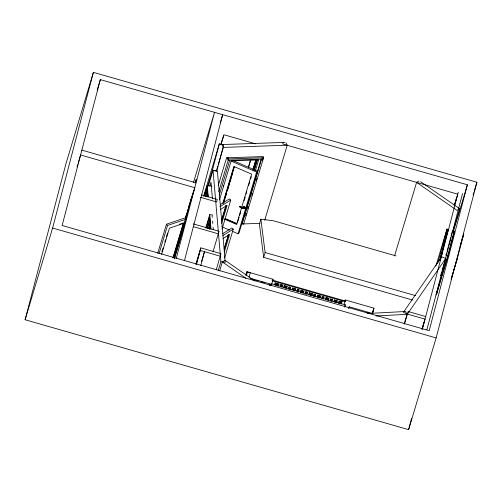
<?xml version="1.0" encoding="UTF-8"?>
<svg xmlns="http://www.w3.org/2000/svg" width="502" height="502" viewBox="0 0 502 502"><rect width="100%" height="100%" fill="white"/><g stroke="black" fill="none" stroke-linecap="round" stroke-linejoin="round"><path stroke-width="0.75" d="M440.298 259.019L441.641 253.78L441.955 253.855M440.336 259.076L441.691 253.78M445.958 237.44L447.69 230.7L448.004 230.776L447.69 230.682L441.465 254.395L441.779 254.483M446.328 236.16L447.753 230.631L441.565 254.2M25.1 319.749L65.862 164.072L93.378 72.357L476.9 182.251L436.138 337.928L408.622 429.643L25.1 319.749L52.616 228.033L93.378 72.357M100.325 79.617L62.129 225.486L429.191 330.667L467.387 184.799L100.325 79.617L97.175 90.115M181.617 234.591L187.735 211.424M195.366 182.816L196.326 179.139L195.209 182.866M176.327 258.21L214.523 112.341L193.496 182.433M184.485 260.544L222.681 114.682L220.215 122.883M212.44 170.115L219.33 143.81L223.622 145.04L216.738 171.345L212.44 170.115L207.715 185.865M196.514 264.435L200.85 247.869L220.98 253.642L216.262 269.7M200.806 265.665L204.477 251.659L201.547 261.41M213.005 251.847L219.073 231.284L193.214 223.873M245.898 275.422L246.858 271.751L273.019 279.25L271.72 284.22M246.444 275.579L247.404 271.908L250.241 272.724L249.092 277.129M283.323 142.122L282.821 144.043L457.755 194.167L454.379 205.425M270.854 285.481L271.318 283.73L345.257 304.77L344.648 307.111M274.506 285.004L275.366 281.716M275.504 285.117L275.987 283.279L276.52 283.435L275.981 285.475M276.652 285.663L277.192 283.624L277.731 283.781L277.186 285.82M277.819 286.002L278.359 283.963L278.899 284.113L278.353 286.153M280.191 286.68L280.731 284.64L281.271 284.791L280.725 286.83M281.396 287.025L281.936 284.985L282.475 285.136L281.936 287.182M283.686 287.684L284.232 285.644L284.766 285.795L284.226 287.834M284.898 288.029L285.437 285.989L285.971 286.14L285.431 288.179M286.121 288.154L286.604 286.322L287.138 286.473L286.598 288.518M288.374 289.026L288.914 286.987L289.453 287.138L288.907 289.177M289.641 289.165L290.118 287.332L290.658 287.483L290.118 289.522M292.013 290.068L292.553 288.029L293.093 288.179L292.61 290.018M292.71 289.61L293.093 288.179M293.281 290.206L293.764 288.374L294.297 288.524L293.821 290.363M293.915 289.955L294.297 288.524M294.448 290.545L294.931 288.706L295.465 288.863L294.925 290.903M296.801 291.436L297.341 289.397L297.881 289.554L297.335 291.593M297.906 292.189L298.552 289.742L299.085 289.899L298.546 291.938M300.422 292.478L300.962 290.438L301.501 290.589L300.955 292.628M301.689 292.616L302.173 290.783L302.706 290.934L302.166 292.973M302.794 293.155L303.333 291.116L303.873 291.273L303.39 293.105M305.009 294.228L305.649 291.781L306.182 291.932L305.643 293.971M306.314 294.166L306.854 292.126L307.393 292.277L306.91 294.116M308.805 294.655L309.288 292.823L309.828 292.973L309.282 295.013M309.954 295.207L310.493 293.168L311.033 293.325L310.493 295.364M311.121 295.54L311.66 293.501L312.2 293.657L311.717 295.49M311.654 295.697L312.2 293.657M313.43 296.205L313.976 294.166L314.509 294.316L314.032 296.155M313.97 296.356L314.509 294.316M314.641 296.55L315.181 294.511L315.714 294.661L315.237 296.5M315.174 296.707L315.714 294.661M317.132 297.046L317.615 295.207L318.149 295.364L317.609 297.404M318.281 297.592L318.82 295.552L319.36 295.709L318.877 297.542M319.448 297.931L319.987 295.885L320.527 296.042L319.981 298.081M321.757 298.59L322.297 296.55L322.836 296.707L322.297 298.746M322.962 298.935L323.508 296.895L324.041 297.052L323.501 299.092M325.478 299.656L326.024 297.617L326.557 297.774L326.018 299.813M326.689 300.001L327.229 297.962L327.768 298.119L327.222 300.158M327.913 300.133L328.396 298.295L328.929 298.452L328.39 300.491M330.165 300.999L330.705 298.96L331.245 299.11L330.699 301.156M331.433 301.137L331.916 299.305L332.449 299.462L331.91 301.501M333.868 301.84L334.345 300.001L334.884 300.158L334.345 302.198M335.072 302.185L335.556 300.347L336.089 300.503L335.549 302.543M336.177 302.725L336.723 300.685L337.256 300.836L336.779 302.675M338.549 303.183L339.032 301.344L339.572 301.501L339.026 303.541M339.697 303.729L340.237 301.689L340.776 301.846L340.293 303.679M344.203 304.225L345.32 299.964L373.934 308.165L372.465 313.712M372.522 313.254L373.934 308.165M404.518 323.821L408.113 311.51L425.709 316.555M440.505 253.698L446.981 229.069L448.43 229.483M422.383 329.274L458.263 192.247M446.109 255.123L446.692 252.908M447.075 251.433L448.236 247.009M448.619 245.534L450.746 237.421M451.135 235.946L452.289 231.522M426.876 329.751L462.524 193.596M439.099 284.559L436.395 294.881L448.192 255.574L454.561 231.24L452.114 239.398M447.746 255.769L454.222 231.146L452.773 230.732M408.622 429.643L411.59 418.31M269.612 285.412L270.007 283.919L250.065 278.202M348.84 308.322L349.241 306.816L372.854 313.581M372.308 313.662L373.463 309.678M77.013 166.915L77.684 164.675M78.13 163.188L80.59 154.986L194.789 187.704L184.943 220.516M157.754 253.221L166.451 224.225L186.581 217.385M159.034 253.73L167.505 225.48L186.204 219.129M161.926 251.734L163.05 247.988M164.851 241.989L165.528 239.736M166.426 236.737L167.549 232.991M161.569 254.407L169.444 228.159L184.008 223.208L173.661 257.708M172.952 257.815L183.299 223.315M173.121 258.034L183.694 222.788M185.458 217.623L186.123 215.389M188.583 207.194L191.714 196.765M185.545 217.887L193.822 190.302M183.952 224.149L184.623 221.909M185.52 218.916L188.426 209.014L182.496 231.66L174.432 258.549M174.47 258.285L181.868 233.618M203.574 196.326L219.33 143.81M204.176 195.78L207.257 185.52L211.9 186.242M204.496 196.081L206.962 187.861M208.324 186.041L213.049 170.291L217.391 170.962L225.247 262.389L220.905 261.718L213.049 170.291M205.243 196.859L207.489 189.386M220.773 144.821L223.465 135.847M221.056 144.488L223.974 134.774L255.581 143.829M206.027 196.244L207.59 191.024M209.867 185.96L210.984 182.239L212.421 198.905M207.119 196.407L207.564 194.914M207.169 197.01L207.841 194.776M216.638 169.902L217.768 166.149M218.213 164.65L223.39 147.393L221.928 144.557L284.979 142.399M218.263 185.514L226.571 157.816L263.424 156.555L262.301 160.295M205.782 227.852L209.754 214.599L212.848 215.082M206.096 228.153L209.459 216.939M195.899 264.372L200.85 247.869M196.125 263.933L200.179 250.429L220.315 256.202M207.069 228.184L209.987 218.464M207.627 228.31L210.093 220.102M218.772 191.626L228.573 158.939L227.908 157.641M208.725 228.46L210.062 223.992M209.001 228.328L210.338 223.854M219.205 195.309L229.74 160.176M209.547 228.925L209.993 227.437M209.572 229.194L210.689 225.467M210.093 229.012L210.545 227.519M219.55 199.74L231.14 160.878L258.624 159.937L255.487 170.391M222.844 203.203L233.869 166.457L251.64 174.144L236.561 224.394L224.482 219.161M223.39 202.777L234.189 166.783M223.352 203.379L234.152 167.386M223.936 202.35L225.059 198.604M225.511 197.104L226.634 193.352M227.531 190.352L229.558 183.607M230.01 182.107L231.133 178.354M232.037 175.355L232.708 173.102M221.727 219.55L226.007 205.299M221.733 220.503L226.233 205.506M221.708 223.359L227.111 205.356L220.616 209.372M222.047 229.075L230.744 200.085L229.364 198.93L220.353 204.496M248.346 167.335L250.586 159.856M224.231 248.628L228.504 234.378M248.402 167.756L250.874 159.529M224.231 249.582L228.73 234.585M218.207 270.722L220.905 261.718M224.212 252.437L229.609 234.434L223.114 238.45M219.656 270.948L222.355 261.944L225.084 260.343L254.909 281.013M239.805 206.862L240.063 206.46L243.018 207.847L242.861 208.368L239.805 206.862L240.703 207.495L243.288 208.399L239.906 206.535M224.551 258.153L233.248 229.163L231.861 228.008L222.85 233.574M239.962 206.786L240.063 206.46M252.914 169.5L255.819 159.818M254.112 166.545L255.681 161.318M253.184 170.021L256.309 159.592M237.559 222.468L239.134 217.215M239.586 215.716L240.709 211.969M244.085 200.718L245.208 196.966M246.112 193.967L246.783 191.72M248.584 185.721L249.707 181.969M250.611 178.969L251.282 176.723M253.579 170.009L256.71 159.58M253.987 169.62L256.892 159.937M254.307 169.243L257.212 159.561M254.269 170.347L257.394 159.918M232.42 231.347L238.073 233.794L256.585 172.086L257.564 171.188L232.834 160.489M246.225 208.073L246.457 207.295L246.789 207.426L246.526 208.255L246.043 208.242L246.526 208.255M257.35 171.728L261.165 159.021M257.564 171.188L239.052 232.89L238.073 233.794M261.624 159.084L242.115 224.118L243.671 224.068L263.569 157.741L228.573 158.939M245.679 215.697L246.35 213.45M247.699 208.957L248.377 206.717M251.747 195.485L252.418 193.239M256.233 180.513L256.911 178.266M395.971 255.888L273.433 220.78L260.877 219.223L259.427 224.061L263.669 257.363L412.518 300.014M246.212 273.904L246.858 271.751M264.717 220.227L287.219 145.21L286.052 142.938M263.669 257.363L265.119 252.525L260.877 219.223M271.024 284.709L271.318 283.73M272.661 280.442L273.019 279.25M275.987 283.279L276.52 283.435M277.192 283.624L277.731 283.781M278.359 283.963L278.899 284.113M280.731 284.64L281.271 284.791M281.936 284.985L282.475 285.136M284.232 285.644L284.766 285.795M285.437 285.989L285.971 286.14M286.604 286.322L287.138 286.473M288.914 286.987L289.453 287.138M290.118 287.332L290.658 287.483M292.553 288.029L293.03 288.386M293.764 288.374L294.235 288.732M294.931 288.706L295.465 288.863M297.341 289.397L297.881 289.554M298.552 289.742L299.085 289.899M300.962 290.438L301.501 290.589M302.173 290.783L302.706 290.934M303.333 291.116L303.873 291.273M305.649 291.781L306.182 291.932M306.854 292.126L307.393 292.277M309.288 292.823L309.828 292.973M310.493 293.168L311.033 293.325M311.66 293.501L312.137 293.858M313.976 294.166L314.447 294.523M315.181 294.511L315.658 294.869M317.615 295.207L318.149 295.364M318.82 295.552L319.36 295.709M319.987 295.885L320.527 296.042M322.297 296.55L322.836 296.707M323.508 296.895L324.041 297.052M326.024 297.617L326.557 297.774M327.229 297.962L327.768 298.119M328.396 298.295L328.929 298.452M330.705 298.96L331.245 299.11M331.916 299.305L332.449 299.462M334.345 300.001L334.884 300.158M335.556 300.347L336.089 300.503M336.723 300.685L337.256 300.836M339.032 301.344L339.572 301.501M340.237 301.689L340.776 301.846M344.962 301.156L345.32 299.964M344.924 305.887L345.257 304.77M394.553 255.901L416.61 182.383L418.793 181.103M404.154 324.079L407.078 314.327L405.509 311.491L367.514 313.499M435.855 266.148L446.981 229.069M454.153 205.864L456.4 198.359M437.612 263.324L440.612 253.403L442.055 253.817M447.571 231.278L447.69 230.682M443.975 243.602L444.64 241.38M445.525 238.425L448.186 229.552L439.821 260.544M441.465 254.395L441.685 253.811M421.887 329.306L423.914 322.554M422.113 328.866L425.043 319.115L407.442 314.07L403.382 312.332L441.66 256.767L445.72 258.499L442.118 270.503M452.955 231.271L459.706 208.769L420.62 181.674M453.444 231.265L467.387 184.799M440.543 275.755L441.672 272.002M453.557 233.367L454.222 231.146M451.003 243.106L451.668 240.885M436.056 294.787L447.847 255.48L445.676 254.859M473.097 194.927L473.769 192.693M474.214 191.199L476.9 182.251M460.108 246.237L463.798 233.888L457.322 258.511L451.097 279.256M451.637 277.506L457.422 258.223M269.555 285.293L270.007 283.919M348.764 308.259L349.241 306.816M246.789 207.426L246.457 207.295M407.442 314.07L445.72 258.499M232.125 160.182L231.146 161.079L256.585 172.086M219.807 206.843L230.744 200.085M222.951 235.526L233.248 229.163M223.522 186.085L223.233 185.395M459.706 208.769L456.977 210.369L416.61 182.383M179.321 224.275L182.966 223.039M376.061 315.965L407.078 314.327M223.39 147.393L287.219 145.21M263.18 159.034L228.19 160.232L226.848 157.634M243.206 223.936L259.998 223.359M447.627 230.939L447.941 231.014M446.629 230.305L448.079 230.719M453.457 232.545L454.906 232.934M81.864 150.123L196.062 182.847M447.451 255.468L448.895 255.876M447.401 255.675L448.844 256.083M201.628 194.92L217.291 199.407L216.619 201.967L200.216 197.267M193.283 226.647L218.408 233.844M265.119 252.525L415.474 295.609M272.209 280.066L345.363 301.031M272.053 280.769L345.301 301.758M252.18 279.194L254.401 279.834M255.882 280.254L258.103 280.894M261.059 281.741L264.761 282.802M366.88 312.363L369.102 312.997M52.616 228.033L436.138 337.928M243.533 206.567L244.549 207.006L244.8 208.079M244.16 208.619L243.144 208.179L242.893 207.106M225.216 218.59L236.586 223.509M225.028 218.734L237.107 223.967M221.821 226.76L229.596 230.123M222.355 261.944L245.836 278.221M166.451 224.225L167.505 225.48M212.12 215.86L212.252 217.385M212.578 221.2L212.779 223.49M213.105 227.306L213.3 229.596M207.257 185.52L208.236 196.935M209.754 214.599L210.997 229.056M207.922 194.883L208.054 196.426M210.426 223.961L210.62 226.276M206.868 186.813L207.721 196.702M209.372 215.891L210.482 228.824M342.031 300.817L341.172 304.105L342.025 300.823M246.363 206.924L245.61 209.434L246.72 206.598L246.363 206.924M243.652 206.473L242.773 207.2L243.024 208.274L244.035 208.713L244.92 207.985L244.669 206.912L243.652 206.473M243.708 207.307L243.865 207.966L243.708 207.307M441.892 254.094L441.578 254.018L441.892 254.094"/></g></svg>
